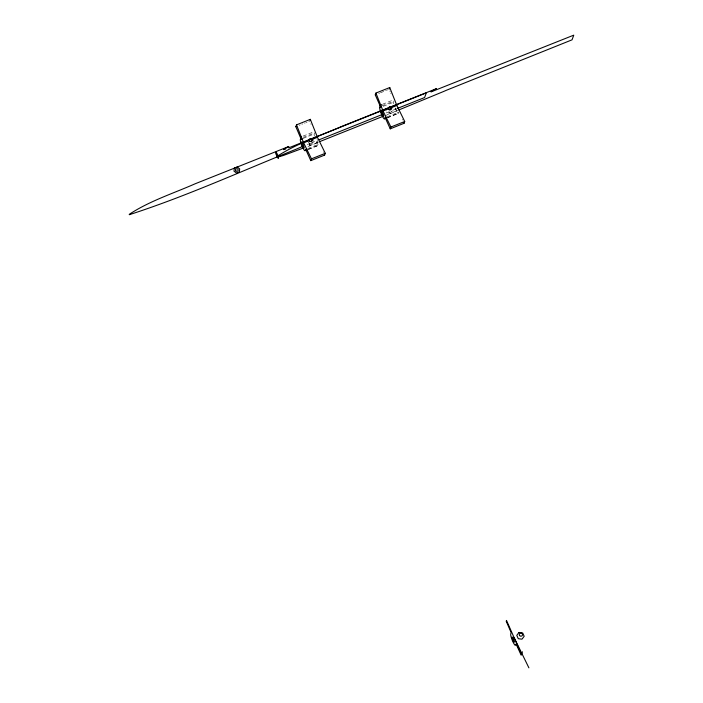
<?xml version="1.0" encoding="UTF-8"?>
<svg xmlns="http://www.w3.org/2000/svg" width="703" height="703" viewBox="0 0 703 703"><rect width="100%" height="100%" fill="white"/><g stroke="black" fill="none" stroke-linecap="round" stroke-linejoin="round"><path stroke-width="0.53" stroke-dasharray="3.52 2.64" d="M312.835 142.437L313.195 139.44M312.448 143.28L309.54 144.792A4.077 1.002 37.8 0 0 307.94 143.21M391.861 111.566L388.97 112.981A4.077 1.002 37.8 0 0 386.685 110.872M309.54 144.792L309.988 143.57L307.492 141.716M314.39 136.189A6.151 1.081 68.2 0 1 314.179 133.983L314.601 132.849L303.38 137.349M388.97 112.981L389.418 111.768M393.68 103.736A6.151 1.081 68.2 0 1 393.61 102.181L393.689 101.961M391.817 111.839L392.265 110.626M307.281 144.546L310.612 143.201M396.773 110.784L386.791 114.8M311.315 142.92L316.297 140.916M299.293 125.292L300.155 124.941M301.886 124.255L302.747 123.904M304.469 123.218L305.339 122.867M306.2 122.524L307.062 122.181M308.793 121.487L309.654 121.144M378.724 93.481L379.585 93.139M380.446 92.787L383.9 91.408M385.631 90.713L386.492 90.371M387.353 90.028L388.223 89.676M303.046 136.118L313.406 131.971M382.476 104.308L392.836 100.16M381.949 105.881L394.031 101.047M302.958 138.482L314.179 133.983M383.249 106.329L393.61 102.181M385.956 113.025L389.005 111.803M393.074 110.169L396.123 108.947M308.002 146.558L317.87 142.612M384.479 115.933L397.3 110.802M307.659 148.623L318.608 144.264M387.089 116.821L398.952 112.076L398.487 113.245A6.151 1.081 68.2 0 1 395.042 108.095M308.696 149.194L319.057 145.046A6.151 1.081 68.2 0 1 315.498 139.625M387.265 117.735L398.566 113.165M308.055 149.581L318.907 145.231M387.485 117.77L398.337 113.42M318.09 142.252L307.026 146.611M389.084 89.334L389.374 89.984M389.945 91.293L390.235 91.952M390.815 93.262L391.105 93.921M402.318 119.369L402.608 120.02M310.805 123.763L311.095 124.413M323.178 151.83L323.459 152.489M397.38 110.705A3.348 0.589 68.2 0 1 395.402 107.647M317.598 140.477A3.348 0.589 68.2 0 1 317.747 142.595A3.348 0.589 68.2 0 1 316.086 139.748M317.044 138.974A3.348 0.589 68.2 0 1 317.273 139.554"/><path stroke-width="1.05" d="M300.796 138.359L295.84 126.672L296.508 124.87L310.322 119.343L317.44 137.287L325.287 153.307L324.619 155.108L310.805 160.636L305.726 149.423L305.243 150.583A6.151 1.081 68.2 0 1 302.255 146.532A6.151 1.081 68.2 0 1 300.366 139.519L301.649 138.043M386.483 118.007L384.673 118.772A6.151 1.081 68.2 0 1 381.685 114.73A6.151 1.081 68.2 0 1 379.796 107.708L380.033 105.722L375.27 94.861L375.938 93.06L389.752 87.532L396.87 105.485L404.717 121.496L404.049 123.297L390.235 128.834L385.139 117.603L385.956 117.296M309.961 120.31L310.322 119.343M310.805 160.636L311.473 158.834L303.626 142.823L296.508 124.87M389.392 88.499L389.752 87.532M384.673 118.772L385.156 117.612M390.235 128.834L390.903 127.032L383.056 111.012L375.938 93.06M522.452 651.795L521.178 655.231L516.081 644.01L515.615 645.178A6.151 1.081 68.2 0 1 512.628 641.127A6.151 1.081 68.2 0 1 510.747 634.115L511.081 632.41L506.213 621.267L506.52 620.433L521.485 654.396M436.291 88.771L431.106 91.671M283.678 149.379L288.871 146.461L195.188 183.764C173.096 193.492 149.414 201.049 129.229 214.353L129.299 214.705C185.97 196.453 240.839 171.383 296.235 149.168A39.93 7.496 -23.8 0 1 299.153 147.902L302.642 146.444M398.68 110.011L443.663 91.46A39.93 7.496 -23.8 0 1 446.581 90.195L572.04 39.834L573.771 35.15L431.036 91.9M382.784 116.408L319.962 141.514M295.84 126.672L296.701 126.329M375.27 94.861L376.131 94.518M300.453 137.155L301.323 136.804M379.884 105.345L381.615 104.65M380.218 106.575L381.079 106.232M300.366 139.519L302.097 138.825M379.796 107.708L380.666 107.366M303.626 142.823L309.302 140.547A1.362 1.239 0.7 0 0 311.104 141.206A1.362 1.239 0.7 0 0 311.781 139.554L317.44 137.287M383.056 111.012L388.733 108.745A1.362 1.239 0.7 0 0 390.534 109.404A1.362 1.239 0.7 0 0 391.211 107.752A1.362 1.344 73.9 0 0 389.453 106.953A1.362 1.344 73.9 0 0 388.724 108.745M391.202 107.752L396.87 105.485M319.197 139.756L382.898 114.246M397.142 108.543L424.603 97.541L426.343 92.858L288.669 147.867M305.664 149.449L306.526 149.098M305.243 150.583L307.053 149.809M311.473 158.834L325.287 153.307M390.903 127.032L404.717 121.496M303.424 148.017L283.309 155.504L278.203 156.98L276.657 156.646C296.842 143.342 320.533 135.784 342.616 126.057L436.273 88.701M285.796 148.922L283.546 149.616M514.007 637.419L528.902 667.85M403.759 122.647L404.049 123.297M324.329 154.449L324.619 155.108M389.664 106.97A4.077 1.002 37.8 0 1 391.94 108.262M388.592 109.369A1.353 1.301 20.3 0 1 389.207 107.568A1.353 1.301 20.3 0 1 391.026 108.315A1.353 1.301 20.3 0 1 390.191 110.02M389.409 110.02A1.353 1.301 20.3 0 1 389.154 109.914M309.285 140.556A1.362 1.344 73.9 0 1 310.023 138.763A1.362 1.344 73.9 0 1 311.781 139.554M309.601 141.654A1.353 1.301 20.3 0 1 309.329 139.695A1.353 1.301 20.3 0 1 311.35 139.73A1.353 1.301 20.3 0 1 311.095 141.681M310.375 138.834A4.077 1.002 37.8 0 1 312.51 140.073M234.336 168.158L233.985 171.154L236.48 173.008L239.328 171.866L239.679 168.878L237.192 167.015L234.336 168.158M518.999 632.463L516.775 635.327L518.26 638.684L521.96 639.185L524.183 636.32L522.698 632.955L518.999 632.463M276.042 153.887A3.348 0.589 68.2 0 0 278.388 158.421A3.348 0.589 68.2 0 0 277.035 153.623A3.348 0.589 68.2 0 0 276.042 153.887M235.777 170.803A1.353 1.301 20.3 0 0 238.08 170.521A1.353 1.301 20.3 0 0 236.639 168.711A1.353 1.301 20.3 0 0 235.777 170.803M381.079 111.628A3.348 0.589 68.2 0 0 383.434 116.338A3.348 0.589 68.2 0 0 382.212 111.715A3.348 0.589 68.2 0 0 381.079 111.628M519.649 635.6A1.617 1.564 20.3 0 0 522.408 635.257A1.617 1.564 20.3 0 0 520.677 633.087A1.617 1.564 20.3 0 0 519.649 635.6M512.25 638.447A2.803 0.492 68.2 0 0 514.218 642.252A2.803 0.492 68.2 0 0 513.085 638.227A2.803 0.492 68.2 0 0 512.25 638.447M301.649 143.43A3.348 0.589 68.2 0 0 304.004 148.148A3.348 0.589 68.2 0 0 302.782 143.526A3.348 0.589 68.2 0 0 301.649 143.43"/></g></svg>
